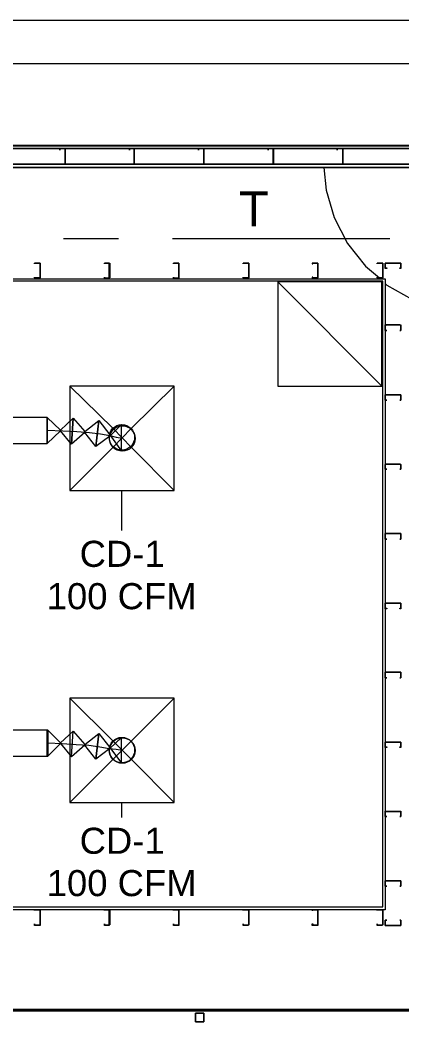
# Model space of a CAD drawing. Header units: metres. Extents: x 29 to 268, y -7 to 151.
# Drawn here: x 83.99 to 86.22, y 29.43 to 35.29 of the extents above; entities that cross this region are included whole.
import ezdxf

# ---------------------------------------------------------------- set-up
doc = ezdxf.new("R2010")
doc.units = ezdxf.units.M
doc.layers.add('HVAC - Ductos', color=5, linetype='Continuous', lineweight=50)
doc.layers.add('PDF2_Geometry', color=7, linetype='Continuous', true_color=0xaaaaaa)
doc.layers.add('PDF2_Solid Fills', color=7, linetype='Continuous', true_color=0xffffff)
doc.layers.add('PDF2_Text', color=7, linetype='Continuous')
doc.styles.add('PDF Helvetica', font='')
doc.styles.get('PDF Helvetica').set_extended_font_data('Helvetica')

msp = doc.modelspace()

# ---------------------------------------------------------------- hatches: boundary and pattern name
at = {"layer": 'PDF2_Solid Fills', "lineweight": 0, "transparency": 33554559}
h = msp.add_hatch(color=256, dxfattribs=at)
h.paths.add_polyline_path([(84.5094, 29.9937), (84.5094, 29.9983), (84.4819, 29.9983), (84.5091, 29.9937)])
h.paths.add_polyline_path([(84.5094, 29.9983), (84.514, 30.0854), (84.5094, 30.0854)])
h = msp.add_hatch(color=256, dxfattribs=at)
h.paths.add_polyline_path([(84.5094, 29.9937), (84.5094, 29.9983), (84.4819, 29.9983), (84.5091, 29.9937)])
h.paths.add_polyline_path([(84.5094, 29.9983), (84.514, 30.0854), (84.5094, 30.0854)])

# ---------------------------------------------------------------- linework, layer by layer
at = {"layer": 'HVAC - Ductos', "lineweight": 0}
for points in [[(88.9507, 35.0309), (81.0719, 35.0309), (81.0719, 35.2875), (88.9507, 35.2875)], [(86.1044, 33.7567), (85.4949, 33.7567), (85.4949, 33.1471), (86.1044, 33.1471)], [(84.8898, 33.1471), (84.2803, 33.1471), (84.2803, 32.5375), (84.8898, 32.5375)], [(84.1473, 32.9638), (84.1473, 32.9546), (84.1473, 32.9408), (84.1473, 32.9271), (84.1473, 32.9087), (84.1473, 32.8904), (84.1473, 32.8675), (84.1473, 32.8491), (84.1473, 32.8354), (84.1473, 32.8217), (84.1473, 32.8171), (84.1473, 32.8125), (84.1473, 32.8171), (84.1473, 32.8217), (84.1473, 32.8354), (84.1473, 32.8491), (84.1473, 32.8675), (84.1473, 32.8904), (84.1473, 32.9087), (84.1473, 32.9271), (84.1473, 32.9408), (84.1473, 32.9546)], [(84.1473, 32.8125), (84.1473, 32.8171), (84.1473, 32.8354), (84.1473, 32.8583), (84.1473, 32.8904), (84.1473, 32.9179), (84.1473, 32.9408), (84.1473, 32.9592), (84.1473, 32.9638), (84.1473, 32.9592), (84.1473, 32.9408), (84.1473, 32.9179), (84.1473, 32.8904), (84.1473, 32.8583), (84.1473, 32.8354), (84.1473, 32.8171)], [(84.1473, 32.9638), (84.1473, 32.9592), (84.1473, 32.9408), (84.1473, 32.9179), (84.1473, 32.8904), (84.1473, 32.8583), (84.1473, 32.8354), (84.1473, 32.8171), (84.1473, 32.8125), (84.1473, 32.8171), (84.1473, 32.8354), (84.1473, 32.8583), (84.1473, 32.8904), (84.1473, 32.9179), (84.1473, 32.9408), (84.1473, 32.9592)], [(84.8898, 31.3229), (84.2803, 31.3229), (84.2803, 30.7133), (84.8898, 30.7133)], [(84.1519, 31.135), (84.1473, 31.135), (83.0199, 31.135), (83.0199, 31.1258), (83.0199, 31.1121), (83.0199, 31.0983), (83.0199, 31.0799), (83.0199, 31.0616), (83.0199, 31.0388), (83.0199, 31.0204), (83.0199, 31.0066), (83.0199, 30.9929), (83.0199, 30.9883), (83.0199, 30.9837), (84.1473, 30.9837), (84.1519, 30.9837), (84.1519, 30.9883), (84.1519, 31.0066), (84.1519, 31.0296), (84.1519, 31.0616), (84.1519, 31.0891), (84.1519, 31.1121), (84.1519, 31.1304)], [(84.1473, 31.135), (84.1473, 31.1258), (84.1473, 31.1121), (84.1473, 31.0983), (84.1473, 31.0799), (84.1473, 31.0616), (84.1473, 31.0388), (84.1473, 31.0204), (84.1473, 31.0066), (84.1473, 30.9929), (84.1473, 30.9883), (84.1473, 30.9837), (84.1473, 30.9883), (84.1473, 30.9929), (84.1473, 31.0066), (84.1473, 31.0204), (84.1473, 31.0388), (84.1473, 31.0616), (84.1473, 31.0799), (84.1473, 31.0983), (84.1473, 31.1121), (84.1473, 31.1258)]]:
    msp.add_lwpolyline(points, close=True, dxfattribs=at)
for points in [[(86.1044, 33.1471), (85.4949, 33.7567)], [(84.5323, 32.8995), (84.2803, 33.1471)], [(84.6377, 32.8995), (84.8898, 33.1471)], [(83.0519, 33.0095), (83.0519, 32.9638), (83.0702, 32.9638), (83.0702, 32.9546), (83.0702, 32.9408), (83.0702, 32.9271), (83.0702, 32.9087), (83.0702, 32.8904), (83.0702, 32.8675), (83.0702, 32.8491), (83.0702, 32.8354), (83.0702, 32.8217), (83.0702, 32.8171), (83.0702, 32.8125), (84.1473, 32.8125), (84.1473, 32.9638), (84.2253, 32.8904), (84.2253, 32.8858)], [(84.2253, 32.8904), (84.2986, 32.9592), (84.2894, 32.8079), (84.2253, 32.8858), (84.1473, 32.8125), (84.1473, 32.9638), (83.0702, 32.9638)], [(84.1473, 32.9638), (84.1473, 32.9638)], [(84.3673, 32.8812), (84.4498, 32.9454), (84.4315, 32.7942), (84.3673, 32.8767), (84.2894, 32.8079), (84.2986, 32.9592), (84.3673, 32.8812), (84.3673, 32.8767)], [(84.514, 32.8629), (84.5827, 32.7667), (84.5827, 32.9225), (84.514, 32.8537), (84.4315, 32.7942), (84.4498, 32.9454), (84.514, 32.8629), (84.514, 32.8537)], [(84.1473, 32.8904), (84.239, 32.8858), (84.3215, 32.8812), (84.3949, 32.8767), (84.459, 32.8675), (84.514, 32.8583), (84.5507, 32.8491), (84.5736, 32.8446), (84.5827, 32.8446)], [(84.6377, 32.7896), (84.5323, 32.8995)], [(84.5323, 32.7896), (84.6377, 32.8995)], [(84.2803, 32.5375), (84.5323, 32.7896)], [(84.8898, 32.5375), (84.6377, 32.7896)], [(84.5827, 32.5375), (84.5827, 32.3037)], [(84.5323, 31.0708), (84.2803, 31.3229)], [(84.6377, 31.0708), (84.8898, 31.3229)], [(84.1473, 31.135), (84.1473, 31.1304), (84.1473, 31.1121), (84.1473, 31.0891), (84.1473, 31.0616), (84.1473, 31.0296), (84.1473, 31.0066), (84.1473, 30.9883), (84.1473, 30.9837)], [(84.1473, 30.9837), (84.1473, 30.9883), (84.1473, 31.0066), (84.1473, 31.0296), (84.1473, 31.0616), (84.1473, 31.0891), (84.1473, 31.1121), (84.1473, 31.1304), (84.1473, 31.135)], [(84.2253, 31.0571), (84.1519, 30.9837), (84.1519, 31.135), (84.1519, 31.1304), (84.1519, 31.1121), (84.1519, 31.0891), (84.1519, 31.0616), (84.1519, 31.0296), (84.1519, 31.0066), (84.1519, 30.9883), (84.1519, 30.9837), (84.1519, 31.135), (84.2253, 31.0616), (84.2253, 31.0571), (84.2894, 30.9791), (84.2986, 31.1304), (84.2253, 31.0616)], [(84.3673, 31.0525), (84.4498, 31.1166), (84.4315, 30.9654), (84.3673, 31.0479), (84.2894, 30.9791), (84.2986, 31.1304), (84.3673, 31.0525), (84.3673, 31.0479)], [(84.514, 31.0342), (84.5827, 30.9425), (84.5827, 31.0937), (84.514, 31.0296), (84.4315, 30.9654), (84.4498, 31.1166), (84.514, 31.0342), (84.514, 31.0296)], [(84.1519, 31.0616), (84.2344, 31.0571), (84.3169, 31.0525), (84.3903, 31.0479), (84.4544, 31.0388), (84.5094, 31.0296), (84.5507, 31.025), (84.5736, 31.0204), (84.5827, 31.0204)], [(84.6377, 30.9654), (84.5323, 31.0708)], [(84.5323, 30.9654), (84.6377, 31.0708)], [(84.2803, 30.7133), (84.5323, 30.9654)], [(84.8898, 30.7133), (84.6377, 30.9654)], [(84.5827, 30.7133), (84.5827, 30.6262)]]:
    msp.add_lwpolyline(points, dxfattribs=at)
at = {"layer": 'HVAC - Ductos', "color": 7, "lineweight": 0}
for centre in [(84.5839, 32.8479), (84.5862, 32.8411), (84.584, 31.0191), (84.5862, 31.0169)]:
    msp.add_circle(centre, 0.0746, dxfattribs=at)
at = {"layer": 'PDF2_Geometry', "lineweight": 0}
for points in [[(87.3511, 34.5359), (87.3511, 34.5541), (87.3511, 34.5496), (87.3511, 34.5359), (86.6819, 34.5359), (86.6819, 34.5129), (86.6819, 34.5359), (78.8535, 34.5359), (86.6819, 34.5359), (86.6819, 34.5496), (78.2256, 34.5496), (78.2256, 34.5541), (78.8856, 34.5541), (78.8856, 34.5587), (78.2256, 34.5587), (74.5497, 34.5587), (65.4059, 34.5587), (65.4059, 34.5541), (74.5497, 34.5541), (74.5497, 34.5221), (74.5497, 34.5541), (65.4059, 34.5541), (64.2463, 34.5541)], [(87.3511, 34.5541), (86.6819, 34.5541), (86.6819, 34.5587), (87.3603, 34.5587), (86.6819, 34.5587), (86.6819, 34.5541), (86.6819, 34.5496), (78.2256, 34.5496), (78.2256, 34.5359), (78.2302, 34.5359), (78.2256, 34.5359)], [(78.2256, 34.4442), (86.6682, 34.4442), (78.2256, 34.4442)], [(78.2256, 34.4259), (86.6682, 34.4259), (78.2256, 34.4259), (86.6682, 34.4259), (78.2256, 34.4259)], [(85.7653, 34.4259), (85.779, 34.2929), (85.8248, 34.1325), (85.9028, 33.9813), (86.0082, 33.8483), (86.0906, 33.7796)], [(84.5644, 34.0087), (84.2436, 34.0087)], [(86.1503, 34.0087), (84.8807, 34.0087)], [(84.4819, 33.8621), (84.4819, 33.8621)], [(84.5094, 33.8667), (84.5094, 33.8667)], [(84.8853, 33.8621), (84.8853, 33.8621)], [(84.9173, 33.8667), (84.9173, 33.8667)], [(84.9173, 33.8667), (84.9173, 33.8667)], [(86.1228, 30.2229), (86.1228, 30.1037), (86.1228, 30.0854), (78.7756, 30.0854), (78.7756, 30.1037), (78.7756, 33.7613), (78.7756, 33.775), (86.1228, 33.775), (86.1228, 33.7613), (86.1228, 33.5)], [(84.4819, 33.7842), (84.4819, 33.7842)], [(84.5094, 33.7796), (84.5094, 33.7796)], [(84.8853, 33.7842), (84.8853, 33.7842)], [(84.9173, 33.7796), (84.9173, 33.7796)], [(86.0906, 33.775), (86.0906, 33.775)], [(86.1228, 33.7475), (86.1319, 33.7383), (86.2786, 33.6558), (86.4344, 33.6008), (86.5995, 33.5733)], [(86.1228, 33.4725), (86.1228, 33.0967)], [(86.1319, 33.4725), (86.1319, 33.4725)], [(86.2098, 33.4725), (86.2098, 33.4725)], [(86.1228, 33.0646), (86.1228, 32.6888)], [(86.1319, 33.0646), (86.1319, 33.0646)], [(86.2098, 33.0646), (86.2098, 33.0646)], [(86.1228, 32.6612), (86.1228, 32.2854)], [(86.1319, 32.6612), (86.1319, 32.6612)], [(86.2098, 32.6612), (86.2098, 32.6612)], [(86.1228, 32.2533), (86.1228, 31.8775)], [(86.1319, 32.2533), (86.1319, 32.2533)], [(86.2098, 32.2533), (86.2098, 32.2533)], [(86.1228, 31.85), (86.1228, 31.4696)], [(86.1228, 31.4421), (86.1228, 31.0662)], [(86.1319, 31.4421), (86.1319, 31.4421)], [(86.2098, 31.4421), (86.2098, 31.4421)], [(86.1228, 31.0342), (86.1228, 30.6583)], [(86.1228, 30.6308), (86.1228, 30.2549)], [(86.1319, 30.6308), (86.1319, 30.6308)], [(86.2098, 30.6308), (86.2098, 30.6308)], [(86.1319, 30.2229), (86.1319, 30.2229)], [(86.2098, 30.2229), (86.2098, 30.2229)], [(84.074, 30.0808), (84.074, 30.0808)], [(84.074, 30.0808), (84.074, 30.0808)], [(84.1061, 30.0854), (84.1061, 30.0854)], [(84.1061, 30.0854), (84.1061, 30.0854)], [(84.1061, 30.0854), (84.1061, 30.0854)], [(84.1061, 30.0854), (84.1061, 30.0854)], [(84.4819, 30.0808), (84.4819, 30.0808)], [(84.4819, 30.0808), (84.4819, 30.0808)], [(84.5094, 30.0854), (84.5094, 30.0854)], [(84.5094, 30.0854), (84.5094, 30.0854)], [(84.8853, 30.0808), (84.8853, 30.0808)], [(84.8853, 30.0808), (84.8853, 30.0808)], [(84.9173, 30.0854), (84.9173, 30.0854)], [(84.9173, 30.0854), (84.9173, 30.0854)], [(84.9173, 30.0854), (84.9173, 30.0854)], [(84.9173, 30.0854), (84.9173, 30.0854)], [(85.2932, 30.0808), (85.2932, 30.0808)], [(85.2932, 30.0808), (85.2932, 30.0808)], [(85.7286, 30.0854), (85.7286, 30.0854)], [(85.7286, 30.0854), (85.7286, 30.0854)], [(85.7286, 30.0854), (85.7286, 30.0854)], [(85.7286, 30.0854), (85.7286, 30.0854)], [(86.0769, 30.0808), (86.0769, 30.0808)], [(86.0769, 30.0808), (86.0769, 30.0808)], [(84.074, 30.0029), (84.074, 30.0029)], [(84.074, 30.0029), (84.074, 30.0029)], [(84.1061, 29.9983), (84.1061, 29.9983)], [(84.1061, 29.9983), (84.1061, 29.9983)], [(84.4819, 30.0029), (84.4819, 30.0029)], [(84.4819, 30.0029), (84.4819, 30.0029)], [(84.5094, 29.9983), (84.5094, 29.9983)], [(84.5094, 29.9983), (84.5094, 29.9983)], [(84.8853, 30.0029), (84.8853, 30.0029)], [(84.8853, 30.0029), (84.8853, 30.0029)], [(84.9173, 29.9983), (84.9173, 29.9983)], [(84.9173, 29.9983), (84.9173, 29.9983)], [(85.2932, 30.0029), (85.2932, 30.0029)], [(85.2932, 30.0029), (85.2932, 30.0029)], [(85.7286, 29.9983), (85.7286, 29.9983)], [(85.7286, 29.9983), (85.7286, 29.9983)], [(86.0769, 30.0029), (86.0769, 30.0029)], [(86.0769, 30.0029), (86.0769, 30.0029)], [(86.1319, 30.0258), (86.1319, 30.0258)], [(86.2098, 30.0258), (86.2098, 30.0258)], [(83.7669, 29.4942), (86.3153, 29.4942)]]:
    msp.add_lwpolyline(points, dxfattribs=at)
for points in [[(86.6819, 34.5541), (78.2256, 34.5541)], [(84.2207, 34.4442), (84.2482, 34.4442), (84.2527, 34.4442), (84.2527, 34.4487), (84.2527, 34.5313), (84.2527, 34.5359), (84.2482, 34.5359), (84.2207, 34.5359), (84.2207, 34.5267), (84.2207, 34.5359), (84.2482, 34.5359), (84.2527, 34.5313), (84.2527, 34.4487), (84.2527, 34.4442), (84.2482, 34.4442), (84.2207, 34.4442), (84.2207, 34.4487)], [(84.2207, 34.4442), (84.2482, 34.4442), (84.2527, 34.4442), (84.2527, 34.4487), (84.2527, 34.5313), (84.2527, 34.5359), (84.2482, 34.5359), (84.2207, 34.5359), (84.2207, 34.5267), (84.2207, 34.5359), (84.2482, 34.5359), (84.2527, 34.5313), (84.2527, 34.4487), (84.2527, 34.4442), (84.2482, 34.4442), (84.2207, 34.4442), (84.2207, 34.4487)], [(84.6286, 34.4442), (84.6561, 34.4442), (84.6561, 34.4487), (84.6561, 34.5313), (84.6561, 34.5359), (84.6286, 34.5359), (84.6286, 34.5267), (84.6286, 34.5359), (84.6561, 34.5359), (84.6561, 34.5313), (84.6561, 34.4487), (84.6561, 34.4442), (84.6286, 34.4442), (84.6286, 34.4487)], [(84.6286, 34.4442), (84.6561, 34.4442), (84.6561, 34.4487), (84.6561, 34.5313), (84.6561, 34.5359), (84.6286, 34.5359), (84.6286, 34.5267), (84.6286, 34.5359), (84.6561, 34.5359), (84.6561, 34.5313), (84.6561, 34.4487), (84.6561, 34.4442), (84.6286, 34.4442), (84.6286, 34.4487)], [(85.0319, 34.4442), (85.064, 34.4442), (85.064, 34.4487), (85.064, 34.5313), (85.064, 34.5359), (85.0319, 34.5359), (85.0319, 34.5267), (85.0319, 34.5359), (85.064, 34.5359), (85.064, 34.5313), (85.064, 34.4487), (85.064, 34.4442), (85.0319, 34.4442), (85.0319, 34.4487)], [(85.0319, 34.4442), (85.064, 34.4442), (85.064, 34.4487), (85.064, 34.5313), (85.064, 34.5359), (85.0319, 34.5359), (85.0319, 34.5267), (85.0319, 34.5359), (85.064, 34.5359), (85.064, 34.5313), (85.064, 34.4487), (85.064, 34.4442), (85.0319, 34.4442), (85.0319, 34.4487)], [(85.4398, 34.4442), (85.4673, 34.4442), (85.4719, 34.4487), (85.4719, 34.5313), (85.4673, 34.5359), (85.4398, 34.5359), (85.4398, 34.5267), (85.4398, 34.5359), (85.4673, 34.5359), (85.4673, 34.5313), (85.4673, 34.4487), (85.4673, 34.4442), (85.4398, 34.4442), (85.4398, 34.4487)], [(85.4398, 34.4442), (85.4673, 34.4442), (85.4719, 34.4487), (85.4719, 34.5313), (85.4673, 34.5359), (85.4398, 34.5359), (85.4398, 34.5267), (85.4398, 34.5359), (85.4673, 34.5359), (85.4673, 34.5313), (85.4673, 34.4487), (85.4673, 34.4442), (85.4398, 34.4442), (85.4398, 34.4487)], [(85.8432, 34.4442), (85.8753, 34.4442), (85.8753, 34.4487), (85.8753, 34.5313), (85.8753, 34.5359), (85.8432, 34.5359), (85.8432, 34.5267), (85.8432, 34.5359), (85.8753, 34.5359), (85.8753, 34.5313), (85.8753, 34.4487), (85.8753, 34.4442), (85.8432, 34.4442), (85.8432, 34.4487)], [(85.8432, 34.4442), (85.8753, 34.4442), (85.8753, 34.4487), (85.8753, 34.5313), (85.8753, 34.5359), (85.8432, 34.5359), (85.8432, 34.5267), (85.8432, 34.5359), (85.8753, 34.5359), (85.8753, 34.5313), (85.8753, 34.4487), (85.8753, 34.4442), (85.8432, 34.4442), (85.8432, 34.4487)], [(84.074, 33.775), (84.1061, 33.775), (84.1061, 33.7796), (84.1061, 33.8667), (84.074, 33.8667), (84.074, 33.8621), (84.074, 33.8667), (84.1061, 33.8667), (84.1061, 33.7796), (84.074, 33.7796), (84.074, 33.7842)], [(84.074, 33.775), (84.1061, 33.775), (84.1061, 33.7796), (84.1061, 33.8667), (84.074, 33.8667), (84.074, 33.8621), (84.074, 33.8667), (84.1061, 33.8667), (84.1061, 33.7796), (84.074, 33.7796), (84.074, 33.7842)], [(84.4819, 33.7842), (84.4819, 33.7796), (84.5094, 33.7796), (84.5094, 33.8667), (84.4819, 33.8667), (84.4819, 33.8621), (84.4819, 33.8667), (84.5094, 33.8667), (84.514, 33.8667), (84.514, 33.7796), (84.5094, 33.7796), (84.5094, 33.775), (84.4819, 33.775)], [(84.8853, 33.7842), (84.8853, 33.7796), (84.9173, 33.7796), (84.9173, 33.8667), (84.8853, 33.8667), (84.8853, 33.8621), (84.8853, 33.8667), (84.9173, 33.8667), (84.9173, 33.7796), (84.9173, 33.775), (84.8853, 33.775)], [(85.2932, 33.775), (85.3207, 33.775), (85.3253, 33.7796), (85.3253, 33.8667), (85.3207, 33.8667), (85.2932, 33.8667), (85.2932, 33.8621), (85.2932, 33.8667), (85.3207, 33.8667), (85.3253, 33.8667), (85.3253, 33.7796), (85.3207, 33.7796), (85.2932, 33.7796), (85.2932, 33.7842)], [(85.2932, 33.775), (85.3207, 33.775), (85.3253, 33.7796), (85.3253, 33.8667), (85.3207, 33.8667), (85.2932, 33.8667), (85.2932, 33.8621), (85.2932, 33.8667), (85.3207, 33.8667), (85.3253, 33.8667), (85.3253, 33.7796), (85.3207, 33.7796), (85.2932, 33.7796), (85.2932, 33.7842)], [(85.6965, 33.775), (85.7286, 33.775), (85.7286, 33.7796), (85.7286, 33.8667), (85.6965, 33.8667), (85.6965, 33.8621), (85.7011, 33.8621), (85.7011, 33.8667), (85.7286, 33.8667), (85.7286, 33.7796), (85.7011, 33.7796), (85.7011, 33.7842), (85.6965, 33.7842)], [(85.6965, 33.775), (85.7286, 33.775), (85.7286, 33.7796), (85.7286, 33.8667), (85.6965, 33.8667), (85.6965, 33.8621), (85.7011, 33.8621), (85.7011, 33.8667), (85.7286, 33.8667), (85.7286, 33.7796), (85.7011, 33.7796), (85.7011, 33.7842), (85.6965, 33.7842)], [(86.0769, 33.775), (86.1044, 33.775), (86.109, 33.7796), (86.109, 33.8667), (86.1044, 33.8667), (86.0769, 33.8667), (86.0769, 33.8621), (86.0769, 33.8667), (86.1044, 33.8667), (86.109, 33.8667), (86.109, 33.7796), (86.1044, 33.7796), (86.0769, 33.7796), (86.0769, 33.7842)], [(86.0769, 33.775), (86.1044, 33.775), (86.109, 33.7796), (86.109, 33.8667), (86.1044, 33.8667), (86.0769, 33.8667), (86.0769, 33.8621), (86.0769, 33.8667), (86.1044, 33.8667), (86.109, 33.8667), (86.109, 33.7796), (86.1044, 33.7796), (86.0769, 33.7796), (86.0769, 33.7842)], [(86.1228, 33.8667), (86.1274, 33.8667), (86.2098, 33.8667), (86.2144, 33.8667), (86.2144, 33.8345), (86.2098, 33.8345), (86.2098, 33.8391), (86.2144, 33.8391), (86.2144, 33.8667), (86.2098, 33.8667), (86.1274, 33.8667), (86.1228, 33.8667), (86.1228, 33.8391), (86.1319, 33.8391), (86.1319, 33.8345), (86.1228, 33.8345)], [(86.109, 33.7613), (78.7939, 33.7613), (78.7939, 30.1037), (86.109, 30.1037)], [(86.1228, 33.5), (86.1228, 33.5046), (86.1274, 33.5046), (86.2098, 33.5046), (86.2144, 33.5046), (86.2144, 33.5), (86.2144, 33.4725), (86.2098, 33.4725), (86.2144, 33.4725), (86.2144, 33.5), (86.2098, 33.5046), (86.1274, 33.5046), (86.1228, 33.5), (86.1228, 33.4725)], [(86.1319, 33.4725), (86.1228, 33.4725)], [(86.1228, 33.0967), (86.1274, 33.0967), (86.2098, 33.0967), (86.2144, 33.0967), (86.2144, 33.0646), (86.2098, 33.0646), (86.2144, 33.0646), (86.2144, 33.0967), (86.2098, 33.0967), (86.1274, 33.0967), (86.1228, 33.0967), (86.1228, 33.0646)], [(86.1319, 33.0646), (86.1228, 33.0646)], [(86.1228, 32.6888), (86.1274, 32.6933), (86.2098, 32.6933), (86.2144, 32.6888), (86.2144, 32.6612), (86.2098, 32.6612), (86.2144, 32.6612), (86.2144, 32.6888), (86.2098, 32.6888), (86.1274, 32.6888), (86.1228, 32.6888), (86.1228, 32.6612)], [(86.1319, 32.6612), (86.1228, 32.6612)], [(86.1228, 32.2854), (86.1274, 32.2854), (86.2098, 32.2854), (86.2144, 32.2854), (86.2144, 32.2533), (86.2098, 32.2533), (86.2144, 32.2533), (86.2144, 32.2854), (86.2098, 32.2854), (86.1274, 32.2854), (86.1228, 32.2854), (86.1228, 32.2533)], [(86.1319, 32.2533), (86.1228, 32.2533)], [(86.1228, 31.8775), (86.1274, 31.8775), (86.2098, 31.8775), (86.2144, 31.8775), (86.2144, 31.8454), (86.2098, 31.8454), (86.2098, 31.85), (86.2144, 31.85), (86.2144, 31.8775), (86.2098, 31.8775), (86.1274, 31.8775), (86.1228, 31.8775), (86.1228, 31.85), (86.1319, 31.85), (86.1319, 31.8454), (86.1228, 31.8454)], [(86.1228, 31.4696), (86.1228, 31.4741), (86.1274, 31.4741), (86.2098, 31.4741), (86.2144, 31.4741), (86.2144, 31.4696), (86.2144, 31.4421), (86.2098, 31.4421), (86.2144, 31.4421), (86.2144, 31.4696), (86.2144, 31.4741), (86.2098, 31.4741), (86.1274, 31.4741), (86.1228, 31.4741), (86.1228, 31.4696), (86.1228, 31.4421)], [(86.1319, 31.4421), (86.1228, 31.4421)], [(86.1228, 31.0662), (86.1274, 31.0662), (86.2098, 31.0662), (86.2144, 31.0662), (86.2144, 31.0342), (86.2098, 31.0342), (86.2098, 31.0388), (86.2144, 31.0388), (86.2144, 31.0662), (86.2098, 31.0662), (86.1274, 31.0662), (86.1228, 31.0662), (86.1228, 31.0388), (86.1319, 31.0388), (86.1319, 31.0342), (86.1228, 31.0342)], [(86.1228, 30.6583), (86.1228, 30.6629), (86.1274, 30.6629), (86.2098, 30.6629), (86.2144, 30.6629), (86.2144, 30.6583), (86.2144, 30.6308), (86.2098, 30.6308), (86.2144, 30.6308), (86.2144, 30.6583), (86.2098, 30.6583), (86.1274, 30.6583), (86.1228, 30.6583), (86.1228, 30.6308)], [(86.1319, 30.6308), (86.1228, 30.6308)], [(86.1228, 30.2549), (86.1274, 30.2549), (86.2098, 30.2549), (86.2144, 30.2549), (86.2144, 30.2229), (86.2098, 30.2229), (86.2144, 30.2229), (86.2144, 30.2549), (86.2098, 30.2549), (86.1274, 30.2549), (86.1228, 30.2549), (86.1228, 30.2229)], [(86.1319, 30.2229), (86.1228, 30.2229)], [(84.074, 30.0808), (84.074, 30.0854)], [(84.1061, 30.0854), (84.1061, 29.9983), (84.1061, 29.9937), (84.074, 29.9937), (84.074, 30.0029), (84.074, 29.9983), (84.1061, 29.9983), (84.1061, 30.0854), (84.074, 30.0854)], [(84.074, 30.0808), (84.074, 30.0854)], [(84.1061, 30.0854), (84.1061, 29.9983), (84.1061, 29.9937), (84.074, 29.9937), (84.074, 30.0029), (84.074, 29.9983), (84.1061, 29.9983), (84.1061, 30.0854), (84.074, 30.0854)], [(84.4819, 30.0808), (84.4819, 30.0854)], [(84.5094, 30.0854), (84.514, 30.0854), (84.514, 29.9983), (84.5094, 29.9983), (84.5094, 29.9937), (84.4819, 29.9937), (84.4819, 30.0029), (84.4819, 29.9983), (84.5094, 29.9983), (84.5094, 30.0854), (84.4819, 30.0854)], [(84.4819, 30.0808), (84.4819, 30.0854)], [(84.5094, 30.0854), (84.514, 30.0854), (84.514, 29.9983), (84.5094, 29.9983), (84.5094, 29.9937), (84.4819, 29.9937), (84.4819, 30.0029), (84.4819, 29.9983), (84.5094, 29.9983), (84.5094, 30.0854), (84.4819, 30.0854)], [(84.8853, 30.0808), (84.8853, 30.0854)], [(84.9173, 30.0854), (84.9173, 29.9983), (84.9173, 29.9937), (84.8853, 29.9937), (84.8853, 30.0029), (84.8853, 29.9983), (84.9173, 29.9983), (84.9173, 30.0854), (84.8853, 30.0854)], [(84.8853, 30.0808), (84.8853, 30.0854)], [(84.9173, 30.0854), (84.9173, 29.9983), (84.9173, 29.9937), (84.8853, 29.9937), (84.8853, 30.0029), (84.8853, 29.9983), (84.9173, 29.9983), (84.9173, 30.0854), (84.8853, 30.0854)], [(85.2932, 30.0808), (85.2932, 30.0854)], [(85.3207, 30.0854), (85.3253, 30.0854), (85.3253, 29.9983), (85.3207, 29.9937), (85.2932, 29.9937), (85.2932, 30.0029), (85.2932, 29.9983), (85.3207, 29.9983), (85.3253, 29.9983), (85.3253, 30.0854), (85.3207, 30.0854), (85.2932, 30.0854)], [(85.2932, 30.0808), (85.2932, 30.0854)], [(85.3207, 30.0854), (85.3253, 30.0854), (85.3253, 29.9983), (85.3207, 29.9937), (85.2932, 29.9937), (85.2932, 30.0029), (85.2932, 29.9983), (85.3207, 29.9983), (85.3253, 29.9983), (85.3253, 30.0854), (85.3207, 30.0854), (85.2932, 30.0854)], [(85.7286, 30.0854), (85.7286, 29.9983), (85.7286, 29.9937), (85.6965, 29.9937), (85.6965, 30.0029), (85.7011, 30.0029), (85.7011, 29.9983), (85.7286, 29.9983), (85.7286, 30.0854), (85.7011, 30.0854), (85.7011, 30.0808), (85.6965, 30.0808), (85.6965, 30.0854)], [(85.7286, 30.0854), (85.7286, 29.9983), (85.7286, 29.9937), (85.6965, 29.9937), (85.6965, 30.0029), (85.7011, 30.0029), (85.7011, 29.9983), (85.7286, 29.9983), (85.7286, 30.0854), (85.7011, 30.0854), (85.7011, 30.0808), (85.6965, 30.0808), (85.6965, 30.0854)], [(86.0769, 30.0808), (86.0769, 30.0854)], [(86.1044, 30.0854), (86.109, 30.0854), (86.109, 29.9983), (86.1044, 29.9937), (86.0769, 29.9937), (86.0769, 30.0029), (86.0769, 29.9983), (86.1044, 29.9983), (86.109, 29.9983), (86.109, 30.0854), (86.1044, 30.0854), (86.0769, 30.0854)], [(86.0769, 30.0808), (86.0769, 30.0854)], [(86.1044, 30.0854), (86.109, 30.0854), (86.109, 29.9983), (86.1044, 29.9937), (86.0769, 29.9937), (86.0769, 30.0029), (86.0769, 29.9983), (86.1044, 29.9983), (86.109, 29.9983), (86.109, 30.0854), (86.1044, 30.0854), (86.0769, 30.0854)], [(86.2144, 29.9983), (86.2144, 29.9937), (86.2098, 29.9937), (86.1274, 29.9937), (86.1228, 29.9937), (86.1228, 29.9983), (86.1228, 30.0258), (86.1319, 30.0258), (86.1228, 30.0258), (86.1228, 29.9983), (86.1228, 29.9937), (86.1274, 29.9937), (86.2098, 29.9937), (86.2144, 29.9937), (86.2144, 29.9983), (86.2144, 30.0258)], [(86.2098, 30.0258), (86.2144, 30.0258)], [(86.3153, 29.5033), (83.7669, 29.5033)], [(85.064, 29.4299), (85.064, 29.4804), (85.0136, 29.4804), (85.0136, 29.4299)], [(85.0136, 29.4299), (85.0136, 29.4804), (85.064, 29.4804), (85.064, 29.4299)]]:
    msp.add_lwpolyline(points, close=True, dxfattribs=at)
at = {"layer": 'PDF2_Geometry', "color": 254, "lineweight": 0, "true_color": 0xd2d2d2}
for points in [[(84.2527, 34.5129), (84.2527, 34.5129)], [(84.2527, 34.5129), (84.2527, 34.5129)], [(84.6561, 34.5359), (84.6561, 34.5359)], [(84.6561, 34.5359), (84.6561, 34.5359)], [(84.1061, 33.8621), (84.1061, 33.8621)], [(84.1061, 33.8621), (84.1061, 33.8621)], [(86.109, 33.8529), (86.109, 33.8529)], [(86.109, 33.8529), (86.109, 33.8529)], [(86.1228, 33.4908), (86.1228, 33.4908)], [(86.1365, 33.5046), (86.1365, 33.5046)], [(86.2144, 33.0737), (86.2144, 33.0783)], [(86.1457, 31.8775), (86.1457, 31.8775)], [(86.1228, 31.8592), (86.1228, 31.8592)], [(86.2098, 31.4421), (86.2098, 31.4421)], [(86.2144, 31.4466), (86.2144, 31.4466)], [(86.2144, 31.0616), (86.2144, 31.0662)], [(85.3253, 30.0533), (85.3253, 30.0533)], [(85.3253, 30.0533), (85.3253, 30.0533)], [(85.7286, 30.0762), (85.7286, 30.0762)], [(85.7286, 30.0762), (85.7286, 30.0762)], [(86.1503, 29.9937), (86.1503, 29.9937)]]:
    msp.add_lwpolyline(points, dxfattribs=at)

# ---------------------------------------------------------------- texts
at = {"layer": 'PDF2_Text', "lineweight": 0, "attachment_point": 4, "style": 'PDF Helvetica'}
for s, insert, char_height in [('T', (85.2675, 34.1834), 0.2055), ('CD-1', (84.3371, 32.1657), 0.15247), ('100 CFM', (84.1446, 31.9182), 0.15247), ('CD-1', (84.3371, 30.4882), 0.15247), ('100 CFM', (84.1446, 30.2406), 0.15247)]:
    msp.add_mtext(s, dxfattribs=dict(at, insert=insert, char_height=char_height))

doc.saveas('drawing.dxf')
